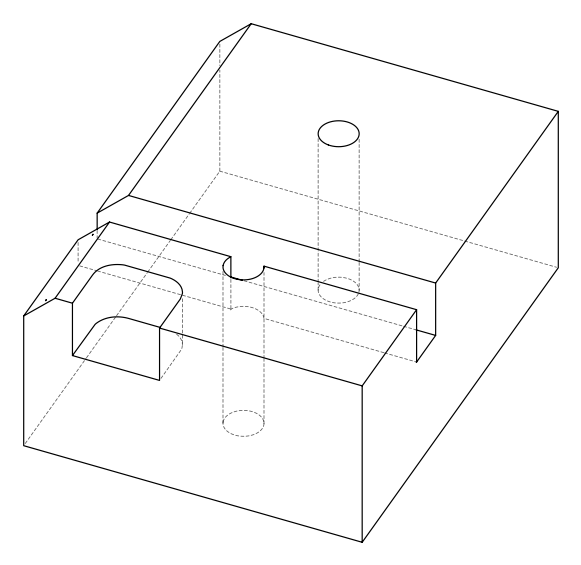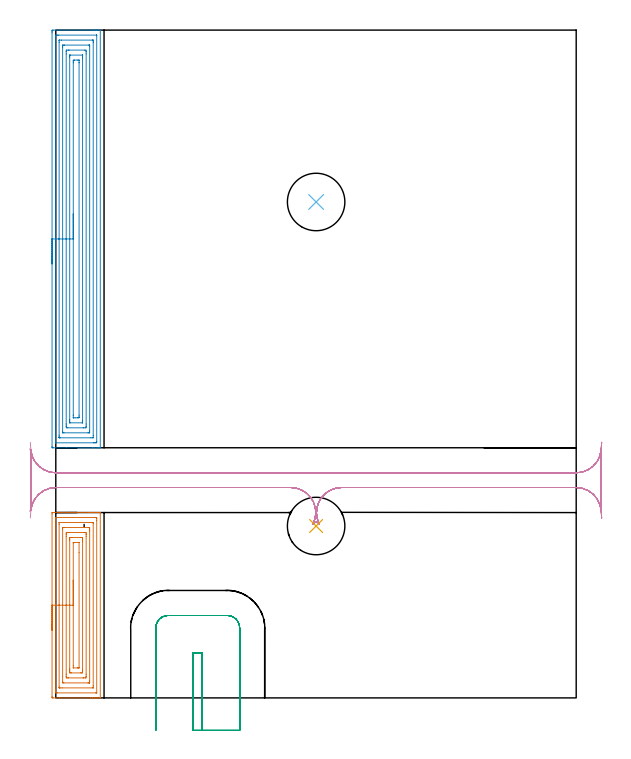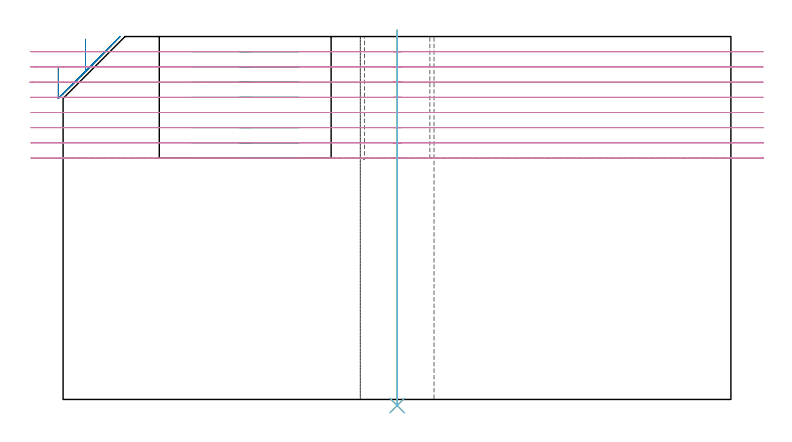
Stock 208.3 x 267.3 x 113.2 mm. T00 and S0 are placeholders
(PLAN: 6 operations, 2 tool changes, 27.6 min)
(1 AREA_MILL | FG_CHAMFER_SURFACE | UGT0205_001 | 4.51 min | 15276 mm3)
(2 AREA_MILL_1 | FG_CHAMFER_SURFACE_1 | UGT0205_001 | 9.72 min | 32595 mm3)
(3 MILL_SLOT | SLOT_PARTIAL_RECTANGULAR | UGT0201_094 | Follow Part, ap 5, ae 75% | 3.8 min | 83697 mm3)
(4 MILL_RECTANGULAR_SLOT | SLOT_RECTANGULAR | UGT0201_094 | Follow Part, ap 5, ae 75% | 8.59 min | 212264 mm3)
(5 INDEXABLE_INSERT_DRILL_THROUGH_HOLE_FROM_SOLID | STEP1HOLE | NXT0302_017 | 0.47 min | 32982 mm3)
(6 INDEXABLE_INSERT_DRILL_THROUGH_HOLE_FROM_SOLID_1 | STEP1HOLE_1 | NXT0302_017 | 0.47 min | 47001 mm3)
(TOOL UGT0205_001 | Chamfer Mill 20 x 3 x 45 deg. | D20 FL50 Z2)
(TOOL UGT0201_094 | End mill 20 mm | D20 FL38 Z4)
(TOOL NXT0302_017 | Index. Insert Drill 23mm [880-D2300L25-05] | D23 PA176 FL115 Z2)
(OP 1 AREA_MILL)
G17 G21 G94 G90
T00 M6
G54
G17 G0 G90 X-1.5 Y27.1 S1061 M3
G43 Z123.2 H0
Z103.9
G94 G1 Y27.138 Z103.028 F250.
Y27.252 Z102.164
Y27.441 Z101.312
Y27.703 Z100.48
Y28.037 Z99.674
Y28.44 Z98.9
Y28.909 Z98.164
Y29.44 Z97.472
Y30.029 Z96.829
Y30.672 Z96.24
Y31.364 Z95.708
Y32.1 Z95.24
Y32.874 Z94.837
Y33.68 Z94.503
Y34.512 Z94.241
Y35.364 Z94.052
Y36.228 Z93.938
Y37.1 Z93.9
Y73.619
X-1.495 Y74.09 Z93.903
X-1.491 Y74.19 Z93.906
X-1.387 Y74.2 Z94.01
X13.291 Z108.686
X13.864 Z109.259
X14.476 Z109.873
X14.744 Z110.14
X15.355 Z110.752
X15.623 Z111.019
X16.158 Z111.557
X16.845 Z112.245
X17.381 Z112.78
X17.546 Y74.199 Z112.945
X17.794 Y74.19 Z113.192
X17.8 Y74.064 Z113.2
Y0.136
X17.794 Y0.01 Z113.193
X17.545 Y0. Z112.944
X16.845 Z112.245
X16.158 Z111.557
X15.623 Z111.019
X15.355 Z110.752
X14.744 Z110.14
X14.476 Z109.873
X13.864 Z109.259
X1.633 Z97.03
X-1.081 Z94.316
X-1.39 Y0.003 Z94.007
X-1.492 Y0.01 Z93.905
X-1.499 Y0.114 Z93.899
X-1.5 Y0.581 Z93.9
Y37.1
X-0.086 Z95.314
X-0.085 Y72.031 Z95.315
X-0.084 Y72.127 Z95.316
X-0.081 Y72.175 Z95.319
X-0.08 Y72.19 Z95.32
X-0.038 Y72.192 Z95.362
X0.321 Y72.199 Z95.721
X15.265 Y72.2 Z110.665
X15.623 Y72.199 Z111.023
X16.148 Y72.196 Z111.548
X16.309 Y72.19 Z111.709
X16.379 Y72.174 Z111.779
X16.384 Y71.957 Z111.784
X16.385 Y71.838 Z111.785
X16.386 Y71.065 Z111.786
X16.385 Y2.169 Z111.785
X16.384 Y2.073 Z111.784
X16.381 Y2.025 Z111.781
X16.38 Y2.01 Z111.78
X16.338 Y2.008 Z111.738
X15.979 Y2.001 Z111.379
X0.677 Z96.077
X0.152 Y2.004 Z95.552
X-0.009 Y2.01 Z95.391
X-0.079 Y2.026 Z95.321
X-0.084 Y2.243 Z95.316
X-0.085 Y2.362 Z95.315
X-0.086 Y3.136 Z95.314
Y37.1
X1.328 Z96.728
X1.329 Y69.396 Z96.729
X1.332 Y70.056 Z96.732
X1.334 Y70.17 Z96.734
X1.336 Y70.19 Z96.736
X1.368 Y70.194 Z96.768
X1.416 Y70.199 Z96.816
X13.722 Y70.2 Z109.122
X14.602 Y70.199 Z110.002
X14.744 Y70.196 Z110.144
X14.885 Y70.19 Z110.285
X14.965 Y70.185 Z110.365
X14.968 Y70.133 Z110.368
X14.969 Y70.056 Z110.369
X14.971 Y69.826 Z110.371
Y4.804
X14.968 Y4.144 Z110.368
X14.966 Y4.03 Z110.366
X14.964 Y4.01 Z110.364
X14.932 Y4.006 Z110.332
X14.884 Y4.001 Z110.284
X2.578 Y4. Z97.978
X1.698 Y4.001 Z97.098
X1.556 Y4.004 Z96.956
X1.415 Y4.01 Z96.815
X1.335 Y4.015 Z96.735
X1.332 Y4.067 Z96.732
X1.331 Y4.144 Z96.731
X1.329 Y4.374 Z96.729
X1.328 Y37.1 Z96.728
X2.743 Z98.143
Y67.384
X2.745 Y67.962 Z98.145
X2.748 Y68.156 Z98.148
X2.749 Y68.183 Z98.149
X2.763 Y68.19 Z98.163
X2.812 Y68.194 Z98.212
X2.912 Y68.198 Z98.312
X3.315 Y68.2 Z98.715
X3.389 Z98.789
X13.06 Y68.199 Z108.46
X13.398 Y68.19 Z108.798
X13.55 Y68.18 Z108.95
X13.552 Y68.094 Z108.952
X13.556 Y67.696 Z108.956
X13.557 Y67.384 Z108.957
Y66.804
Y6.816
X13.555 Y6.239 Z108.955
X13.552 Y6.044 Z108.952
X13.551 Y6.017 Z108.951
X13.537 Y6.01 Z108.937
X13.488 Y6.006 Z108.888
X13.388 Y6.003 Z108.788
X12.985 Y6. Z108.385
X12.911 Z108.311
X3.24 Y6.001 Z98.64
X2.902 Y6.01 Z98.302
X2.749 Y6.02 Z98.149
X2.748 Y6.106 Z98.148
X2.744 Y6.504 Z98.144
X2.743 Y8.597 Z98.143
Y37.1
X4.157 Z99.557
Y64.712
X4.158 Y65.603 Z99.558
X4.159 Y65.638 Z99.559
X4.194 Y66.19 Z99.594
X4.486 Y66.197 Z99.886
X5.073 Y66.199 Z100.473
X5.363 Y66.2 Z100.763
X11.227 Z106.627
X11.518 Y66.199 Z106.918
X12.106 Y66.19 Z107.506
X12.141 Y65.603 Z107.541
X12.142 Y65.566 Z107.542
X12.143 Y64.712 Z107.543
Y9.488
X12.142 Y8.597 Z107.542
X12.141 Y8.562 Z107.541
X12.106 Y8.01 Z107.506
X11.814 Y8.003 Z107.214
X11.227 Y8.001 Z106.627
X10.937 Y8. Z106.337
X5.073 Y8.001 Z100.473
X4.782 Y8.002 Z100.182
X4.194 Y8.01 Z99.594
X4.159 Y8.597 Z99.559
X4.158 Y8.634 Z99.558
X4.157 Y9.488 Z99.557
Y37.1
X5.571 Z100.971
Y62.931
X5.573 Y63.315 Z100.973
X5.578 Y63.821 Z100.978
X5.585 Y64.193 Z100.985
X5.952 Y64.196 Z101.352
X6.458 Y64.2 Z101.858
X9.975 Y64.199 Z105.375
X10.348 Y64.196 Z105.748
X10.715 Y64.19 Z106.115
X10.722 Y63.821 Z106.122
X10.727 Y63.437 Z106.127
X10.729 Y62.931 Z106.129
Y62.544
Y11.27
X10.727 Y10.885 Z106.127
X10.722 Y10.379 Z106.122
X10.715 Y10.007 Z106.115
X10.348 Y10.004 Z105.748
X9.842 Y10. Z105.242
X6.325 Y10.001 Z101.725
X5.952 Y10.005 Z101.352
X5.585 Y10.01 Z100.985
X5.578 Y10.379 Z100.978
X5.573 Y10.763 Z100.973
X5.571 Y11.27 Z100.971
Y11.656
Y37.1
X6.985 Z102.385
X6.986 Y62.04 Z102.386
X6.987 Y62.132 Z102.387
X6.99 Y62.176 Z102.39
X6.993 Y62.19 Z102.393
X7.078 Y62.194 Z102.478
X7.394 Y62.199 Z102.794
X7.552 Y62.2 Z102.952
X9.312 Y62.198 Z104.712
X9.314 Y62.197 Z104.714
X9.315 Y58.243 Z104.715
Y12.16
X9.313 Y12.069 Z104.713
X9.31 Y12.024 Z104.71
X9.307 Y12.01 Z104.707
X9.222 Y12.006 Z104.622
X8.906 Y12.001 Z104.306
X8.748 Y12. Z104.148
X6.988 Y12.002 Z102.388
X6.986 Y12.003 Z102.386
Y12.16
X6.985 Y12.895 Z102.385
Y37.1
Y37.972 Z102.423
Y38.837 Z102.537
Y39.688 Z102.726
Y40.52 Z102.988
Y41.326 Z103.322
Y42.1 Z103.725
Y42.836 Z104.194
Y43.528 Z104.725
Y44.171 Z105.314
Y44.76 Z105.957
Y45.292 Z106.65
Y45.76 Z107.385
Y46.163 Z108.159
Y46.497 Z108.965
Y46.759 Z109.797
Y46.948 Z110.649
Y47.062 Z111.514
Y47.1 Z112.385
G0 Z123.2
M5
M2
(OP 2 AREA_MILL_1)
G17 G21 G94 G90
T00 M6
G54
G17 G0 G90 X-1.5 Y173.7 S1061 M3
G43 Z123.2 H0
Z103.9
G94 G1 Y173.738 Z103.028 F250.
Y173.852 Z102.163
Y174.041 Z101.312
Y174.303 Z100.48
Y174.637 Z99.674
Y175.04 Z98.9
Y175.508 Z98.164
Y176.04 Z97.472
Y176.629 Z96.829
Y177.272 Z96.24
Y177.964 Z95.708
Y178.7 Z95.24
Y179.474 Z94.837
Y180.28 Z94.503
Y181.112 Z94.241
Y181.964 Z94.052
Y182.828 Z93.938
Y183.7 Z93.9
Y266.228
X-1.499 Y266.695 Z93.901
X-1.495 Y267.116 Z93.903
X-1.492 Y267.29 Z93.906
X-1.081 Y267.3 Z94.316
X14.148 Z109.542
X14.744 Z110.137
X15.31 Z110.707
X15.623 Z111.019
X16.189 Z111.585
X16.502 Z111.897
X17.503 Y267.299 Z112.902
X17.794 Y267.29 Z113.193
X17.8 Y267.141 Z113.2
Y100.259
X17.794 Y100.11 Z113.193
X17.502 Y100.1 Z112.901
X17.127 Z112.527
X16.502 Z111.897
X15.31 Z110.707
X14.744 Z110.137
X4.335 Z99.733
X-1.081 Z94.316
X-1.367 Y100.103 Z94.03
X-1.492 Y100.11 Z93.905
X-1.499 Y100.237 Z93.899
X-1.5 Y100.705 Z93.9
Y183.7
X-0.086 Z95.314
X-0.085 Y264.792 Z95.315
X-0.084 Y264.91 Z95.316
X-0.079 Y265.288 Z95.321
X0.296 Y265.297 Z95.696
X0.677 Y265.299 Z96.077
X1.172 Y265.3 Z96.572
X16.305 Y265.299 Z111.705
X16.334 Y265.298 Z111.734
X16.363 Y265.293 Z111.763
X16.379 Y265.288 Z111.779
X16.38 Y265.266 Z111.78
X16.385 Y265.029 Z111.785
Y102.608
X16.384 Y102.49 Z111.784
X16.379 Y102.112 Z111.779
X16.004 Y102.103 Z111.404
X15.623 Y102.101 Z111.023
X15.127 Y102.1 Z110.527
X-0.005 Y102.101 Z95.395
X-0.034 Y102.102 Z95.366
X-0.063 Y102.107 Z95.337
X-0.079 Y102.112 Z95.321
X-0.081 Y102.134 Z95.319
X-0.085 Y102.371 Z95.315
X-0.086 Y183.7 Z95.314
X1.328 Z96.728
X1.329 Y262.464 Z96.729
X1.331 Y263.125 Z96.731
X1.333 Y263.24 Z96.733
X1.335 Y263.289 Z96.735
X1.389 Y263.295 Z96.789
X1.556 Y263.298 Z96.956
X2.264 Y263.3 Z97.664
X14.572 Z109.972
X14.744 Y263.297 Z110.144
X14.915 Y263.292 Z110.315
X14.959 Y263.29 Z110.359
X14.965 Y263.262 Z110.365
X14.968 Y263.202 Z110.368
X14.97 Y263.125 Z110.37
X14.971 Y262.894 Z110.371
X14.972 Y262.233 Z110.372
X14.971 Y104.936 Z110.371
X14.969 Y104.275 Z110.369
X14.967 Y104.16 Z110.367
X14.965 Y104.111 Z110.365
X14.911 Y104.105 Z110.311
X14.744 Y104.102 Z110.144
X14.036 Y104.1 Z109.436
X1.728 Z97.128
X1.556 Y104.103 Z96.956
X1.385 Y104.107 Z96.785
X1.341 Y104.11 Z96.741
X1.335 Y104.138 Z96.735
X1.332 Y104.198 Z96.732
X1.33 Y104.275 Z96.73
X1.329 Y104.506 Z96.729
X1.328 Y105.167 Z96.728
Y183.7
X2.743 Z98.143
Y260.448
X2.744 Y261.027 Z98.144
X2.747 Y261.222 Z98.147
X2.749 Y261.284 Z98.149
X2.791 Y261.29 Z98.191
X2.895 Y261.294 Z98.295
X3.315 Y261.3 Z98.715
X3.355 Z98.755
X13.025 Z108.425
X13.407 Y261.297 Z108.807
X13.503 Y261.294 Z108.903
X13.545 Y261.29 Z108.945
X13.55 Y261.262 Z108.95
X13.553 Y261.174 Z108.953
X13.557 Y260.76 Z108.957
Y106.952
X13.556 Y106.373 Z108.956
X13.553 Y106.178 Z108.953
X13.551 Y106.116 Z108.951
X13.509 Y106.11 Z108.909
X13.405 Y106.106 Z108.805
X12.985 Y106.1 Z108.385
X12.945 Z108.345
X3.275 Z98.675
X2.893 Y106.103 Z98.293
X2.797 Y106.106 Z98.197
X2.755 Y106.11 Z98.155
X2.75 Y106.138 Z98.15
X2.747 Y106.226 Z98.147
X2.743 Y106.64 Z98.143
Y183.7
X4.157 Z99.557
Y257.771
X4.158 Y258.663 Z99.558
X4.159 Y258.699 Z99.559
X4.194 Y259.29 Z99.594
X4.449 Y259.297 Z99.849
X5.073 Y259.3 Z100.473
X5.325 Z100.725
X11.48 Y259.299 Z106.88
X12.106 Y259.29 Z107.506
X12.141 Y258.663 Z107.541
X12.142 Y258.627 Z107.542
X12.143 Y257.771 Z107.543
Y109.629
X12.142 Y108.737 Z107.542
X12.141 Y108.701 Z107.541
X12.106 Y108.11 Z107.506
X11.851 Y108.103 Z107.251
X11.227 Y108.1 Z106.627
X10.975 Z106.375
X4.82 Y108.101 Z100.22
X4.194 Y108.11 Z99.594
X4.159 Y108.737 Z99.559
X4.158 Y108.773 Z99.558
X4.157 Y109.629 Z99.557
Y183.7
X5.571 Z100.971
Y256.373
X5.572 Y256.878 Z100.972
X5.575 Y257.261 Z100.975
X5.578 Y257.284 Z100.978
X5.59 Y257.29 Z100.99
X5.641 Y257.295 Z101.041
X5.744 Y257.299 Z101.144
X10.597 Z105.997
X10.671 Y257.296 Z106.071
X10.712 Y257.29 Z106.112
X10.722 Y257.283 Z106.122
X10.724 Y257.264 Z106.124
X10.728 Y256.878 Z106.128
X10.729 Y256.492 Z106.129
Y255.986
Y111.027
X10.728 Y110.522 Z106.128
X10.725 Y110.139 Z106.125
X10.722 Y110.116 Z106.122
X10.71 Y110.11 Z106.11
X10.659 Y110.105 Z106.059
X10.555 Y110.101 Z105.955
X5.703 Z101.103
X5.629 Y110.104 Z101.029
X5.588 Y110.11 Z100.988
X5.578 Y110.116 Z100.978
X5.576 Y110.136 Z100.976
X5.572 Y110.522 Z100.972
X5.571 Y110.908 Z100.971
Y111.414
Y183.7
X6.985 Z102.385
Y254.201
X6.987 Y254.936 Z102.387
X6.989 Y255.094 Z102.389
X6.992 Y255.268 Z102.392
X7.304 Y255.29 Z102.704
X7.509 Y255.298 Z102.909
X8.59 Y255.3 Z103.99
X9.267 Y255.298 Z104.667
X9.295 Y255.294 Z104.695
X9.301 Y255.292 Z104.701
X9.308 Y255.257 Z104.708
X9.31 Y255.094 Z104.71
X9.314 Y254.358 Z104.714
X9.315 Y254.201 Z104.715
Y113.199
X9.313 Y112.464 Z104.713
X9.311 Y112.306 Z104.711
X9.308 Y112.132 Z104.708
X8.996 Y112.11 Z104.396
X8.791 Y112.102 Z104.191
X7.71 Y112.1 Z103.11
X7.033 Y112.102 Z102.433
X7.005 Y112.106 Z102.405
X6.999 Y112.108 Z102.399
X6.992 Y112.143 Z102.392
X6.99 Y112.306 Z102.39
X6.985 Y113.042 Z102.385
Y113.199
Y183.7
Y184.572 Z102.423
Y185.436 Z102.537
Y186.288 Z102.726
Y187.12 Z102.988
Y187.926 Z103.322
Y188.7 Z103.725
Y189.436 Z104.194
Y190.128 Z104.725
Y190.771 Z105.314
Y191.36 Z105.957
Y191.892 Z106.65
Y192.36 Z107.385
Y192.763 Z108.159
Y193.097 Z108.965
Y193.359 Z109.797
Y193.548 Z110.649
Y193.662 Z111.514
Y193.7 Z112.385
G0 Z123.2
M5
M2
(OP 3 MILL_SLOT)
G17 G21 G94 G90
T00 M6
G54
G17 G0 G90 X58.6 Y-13. S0 M3
G43 Z123.2 H0
Z108.462
G94 G1 Y-10. F250.
Y18. F500.
X55.
Y-10.
Y-13. F250.
X73.6
Y-10.
Y28. F500.
G3 X68.6 Y33. R5.
G1 X45.
G3 X40. Y28. R5.
G1 Y-10.
Y-13. F250.
G0 X58.6 Z103.725
G1 Y-10.
Y18. F500.
X55.
Y-10.
Y-13. F250.
X73.6
Y-10.
Y28. F500.
G3 X68.6 Y33. R5.
G1 X45.
G3 X40. Y28. R5.
G1 Y-10.
Y-13. F250.
G0 X58.6 Z98.987
G1 Y-10.
Y18. F500.
X55.
Y-10.
Y-13. F250.
X73.6
Y-10.
Y28. F500.
G3 X68.6 Y33. R5.
G1 X45.
G3 X40. Y28. R5.
G1 Y-10.
Y-13. F250.
G0 X58.6 Z94.25
G1 Y-10.
Y18. F500.
X55.
Y-10.
Y-13. F250.
X73.6
Y-10.
Y28. F500.
G3 X68.6 Y33. R5.
G1 X45.
G3 X40. Y28. R5.
G1 Y-10.
Y-13. F250.
G0 X58.6 Z89.512
G1 Y-10.
Y18. F500.
X55.
Y-10.
Y-13. F250.
X73.6
Y-10.
Y28. F500.
G3 X68.6 Y33. R5.
G1 X45.
G3 X40. Y28. R5.
G1 Y-10.
Y-13. F250.
G0 X58.6 Z84.775
G1 Y-10.
Y18. F500.
X55.
Y-10.
Y-13. F250.
X73.6
Y-10.
Y28. F500.
G3 X68.6 Y33. R5.
G1 X45.
G3 X40. Y28. R5.
G1 Y-10.
Y-13. F250.
G0 X58.6 Z80.037
G1 Y-10.
Y18. F500.
X55.
Y-10.
Y-13. F250.
X73.6
Y-10.
Y28. F500.
G3 X68.6 Y33. R5.
G1 X45.
G3 X40. Y28. R5.
G1 Y-10.
Y-13. F250.
G0 X58.6 Z75.3
G1 Y-10.
Y18. F500.
X55.
Y-10.
Y-13. F250.
X73.6
Y-10.
Y28. F500.
G3 X68.6 Y33. R5.
G1 X45.
G3 X40. Y28. R5.
G1 Y-10.
Y-13. F250.
G0 Z123.2
M5
M2
(OP 4 MILL_RECTANGULAR_SLOT)
G17 G21 G94 G90
T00 M6
G54
G17 G0 G90 X-10.16 Y76.602 S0 M3
G43 Z123.2 H0
Z108.462
G94 G1 X-8.66 Y79.2 F250.
G2 X0. Y84.2 R10. F500.
G1 X94.047
G2 X102.95 Y69.648 R10.
G1 X102.959 Y69.642
G2 X105.441 Y69.642 R1.5
G1 X105.45 Y69.648
G2 X114.353 Y84.2 R10.
G1 X208.3
G2 X218.27 Y74.974 R10.
G1 X218.3
Y99.326
X218.27
G2 X208.3 Y90.1 R10.
G1 X0.
G2 X-8.66 Y95.1 R10.
G1 X-10.16 Y97.698 F250.
G0 Y76.602 Z103.725
G1 X-8.66 Y79.2
G2 X0. Y84.2 R10. F500.
G1 X94.047
G2 X102.95 Y69.648 R10.
G1 X102.959 Y69.642
G2 X105.441 Y69.642 R1.5
G1 X105.45 Y69.648
G2 X114.353 Y84.2 R10.
G1 X208.3
G2 X218.27 Y74.974 R10.
G1 X218.3
Y99.326
X218.27
G2 X208.3 Y90.1 R10.
G1 X0.
G2 X-8.66 Y95.1 R10.
G1 X-10.16 Y97.698 F250.
G0 X-10.432 Y74.619 Z98.987
G1 X-9.455 Y77.455
G2 X0. Y84.2 R10. F500.
G1 X94.047
G2 X102.95 Y69.648 R10.
G1 X102.959 Y69.642
G2 X105.441 Y69.642 R1.5
G1 X105.45 Y69.648
G2 X114.353 Y84.2 R10.
G1 X208.3
G2 X218.27 Y74.974 R10.
G1 X218.3
Y99.326
X218.27
G2 X208.3 Y90.1 R10.
G1 X0.
G2 X-9.455 Y96.845 R10.
G1 X-10.432 Y99.681 F250.
G0 X-10.212 Y72.027 Z94.25
G1 X-9.967 Y75.017
G2 X0. Y84.2 R10. F500.
G1 X94.047
G2 X102.95 Y69.648 R10.
G1 X102.959 Y69.642
G2 X105.441 Y69.642 R1.5
G1 X105.45 Y69.648
G2 X114.353 Y84.2 R10.
G1 X208.3
G2 X218.27 Y74.974 R10.
G1 X218.3
Y99.326
X218.27
G2 X208.3 Y90.1 R10.
G1 X0.
G2 X-9.967 Y99.286 R10.
G1 X-10.211 Y102.276 F250.
G0 Z123.2
X218.502 Y102.317
Z89.512
G1 X218.27 Y99.326
G2 X208.3 Y90.1 R10. F500.
G1 X0.
G2 X-9.97 Y99.326 R10.
G1 X-10.
Y74.974
X-9.97
G2 X0. Y84.2 R10.
G1 X94.047
G2 X102.95 Y69.648 R10.
G1 X102.959 Y69.642
G2 X105.441 Y69.642 R1.5
G1 X105.45 Y69.648
G2 X114.353 Y84.2 R10.
G1 X208.3
G2 X218.27 Y74.974 R10.
G1 X218.502 Y71.983 F250.
G0 Y102.317 Z84.775
G1 X218.27 Y99.326
G2 X208.3 Y90.1 R10. F500.
G1 X0.
G2 X-9.97 Y99.326 R10.
G1 X-10.
Y74.974
X-9.97
G2 X0. Y84.2 R10.
G1 X94.047
G2 X102.95 Y69.648 R10.
G1 X102.959 Y69.642
G2 X105.441 Y69.642 R1.5
G1 X105.45 Y69.648
G2 X114.353 Y84.2 R10.
G1 X208.3
G2 X218.27 Y74.974 R10.
G1 X218.502 Y71.983 F250.
G0 Y102.317 Z80.037
G1 X218.27 Y99.326
G2 X208.3 Y90.1 R10. F500.
G1 X0.
G2 X-9.97 Y99.326 R10.
G1 X-10.
Y74.974
X-9.97
G2 X0. Y84.2 R10.
G1 X94.047
G2 X102.95 Y69.648 R10.
G1 X102.959 Y69.642
G2 X105.441 Y69.642 R1.5
G1 X105.45 Y69.648
G2 X114.353 Y84.2 R10.
G1 X208.3
G2 X218.27 Y74.974 R10.
G1 X218.502 Y71.983 F250.
G0 Y102.317 Z75.3
G1 X218.27 Y99.326
G2 X208.3 Y90.1 R10. F500.
G1 X0.
G2 X-9.97 Y99.326 R10.
G1 X-10.
Y74.974
X-9.97
G2 X0. Y84.2 R10.
G1 X94.047
G2 X102.95 Y69.648 R10.
G1 X102.959 Y69.642
G2 X105.441 Y69.642 R1.5
G1 X105.45 Y69.648
G2 X114.353 Y84.2 R10.
G1 X208.3
G2 X218.27 Y74.974 R10.
G1 X218.502 Y71.983 F250.
G0 Z123.2
M5
M2
(OP 5 INDEXABLE_INSERT_DRILL_THROUGH_HOLE_FROM_SOLID)
G17 G21 G94 G90
T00 M6
G54
G17 G0 G90 X104.2 Y68.8 S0 M3
G43 Z123.2 H1
G94 G81 G98 Z-1.902 F250. R115.2
G80
M5
M2
(OP 6 INDEXABLE_INSERT_DRILL_THROUGH_HOLE_FROM_SOLID_1)
G17 G21 G94 G90
T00 M6
G54
G17 G0 G90 X104.2 Y198.5 S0 M3
G43 Z123.2 H1
G94 G81 G98 Z-1.902 F250. R115.2
G80
M5
M2
